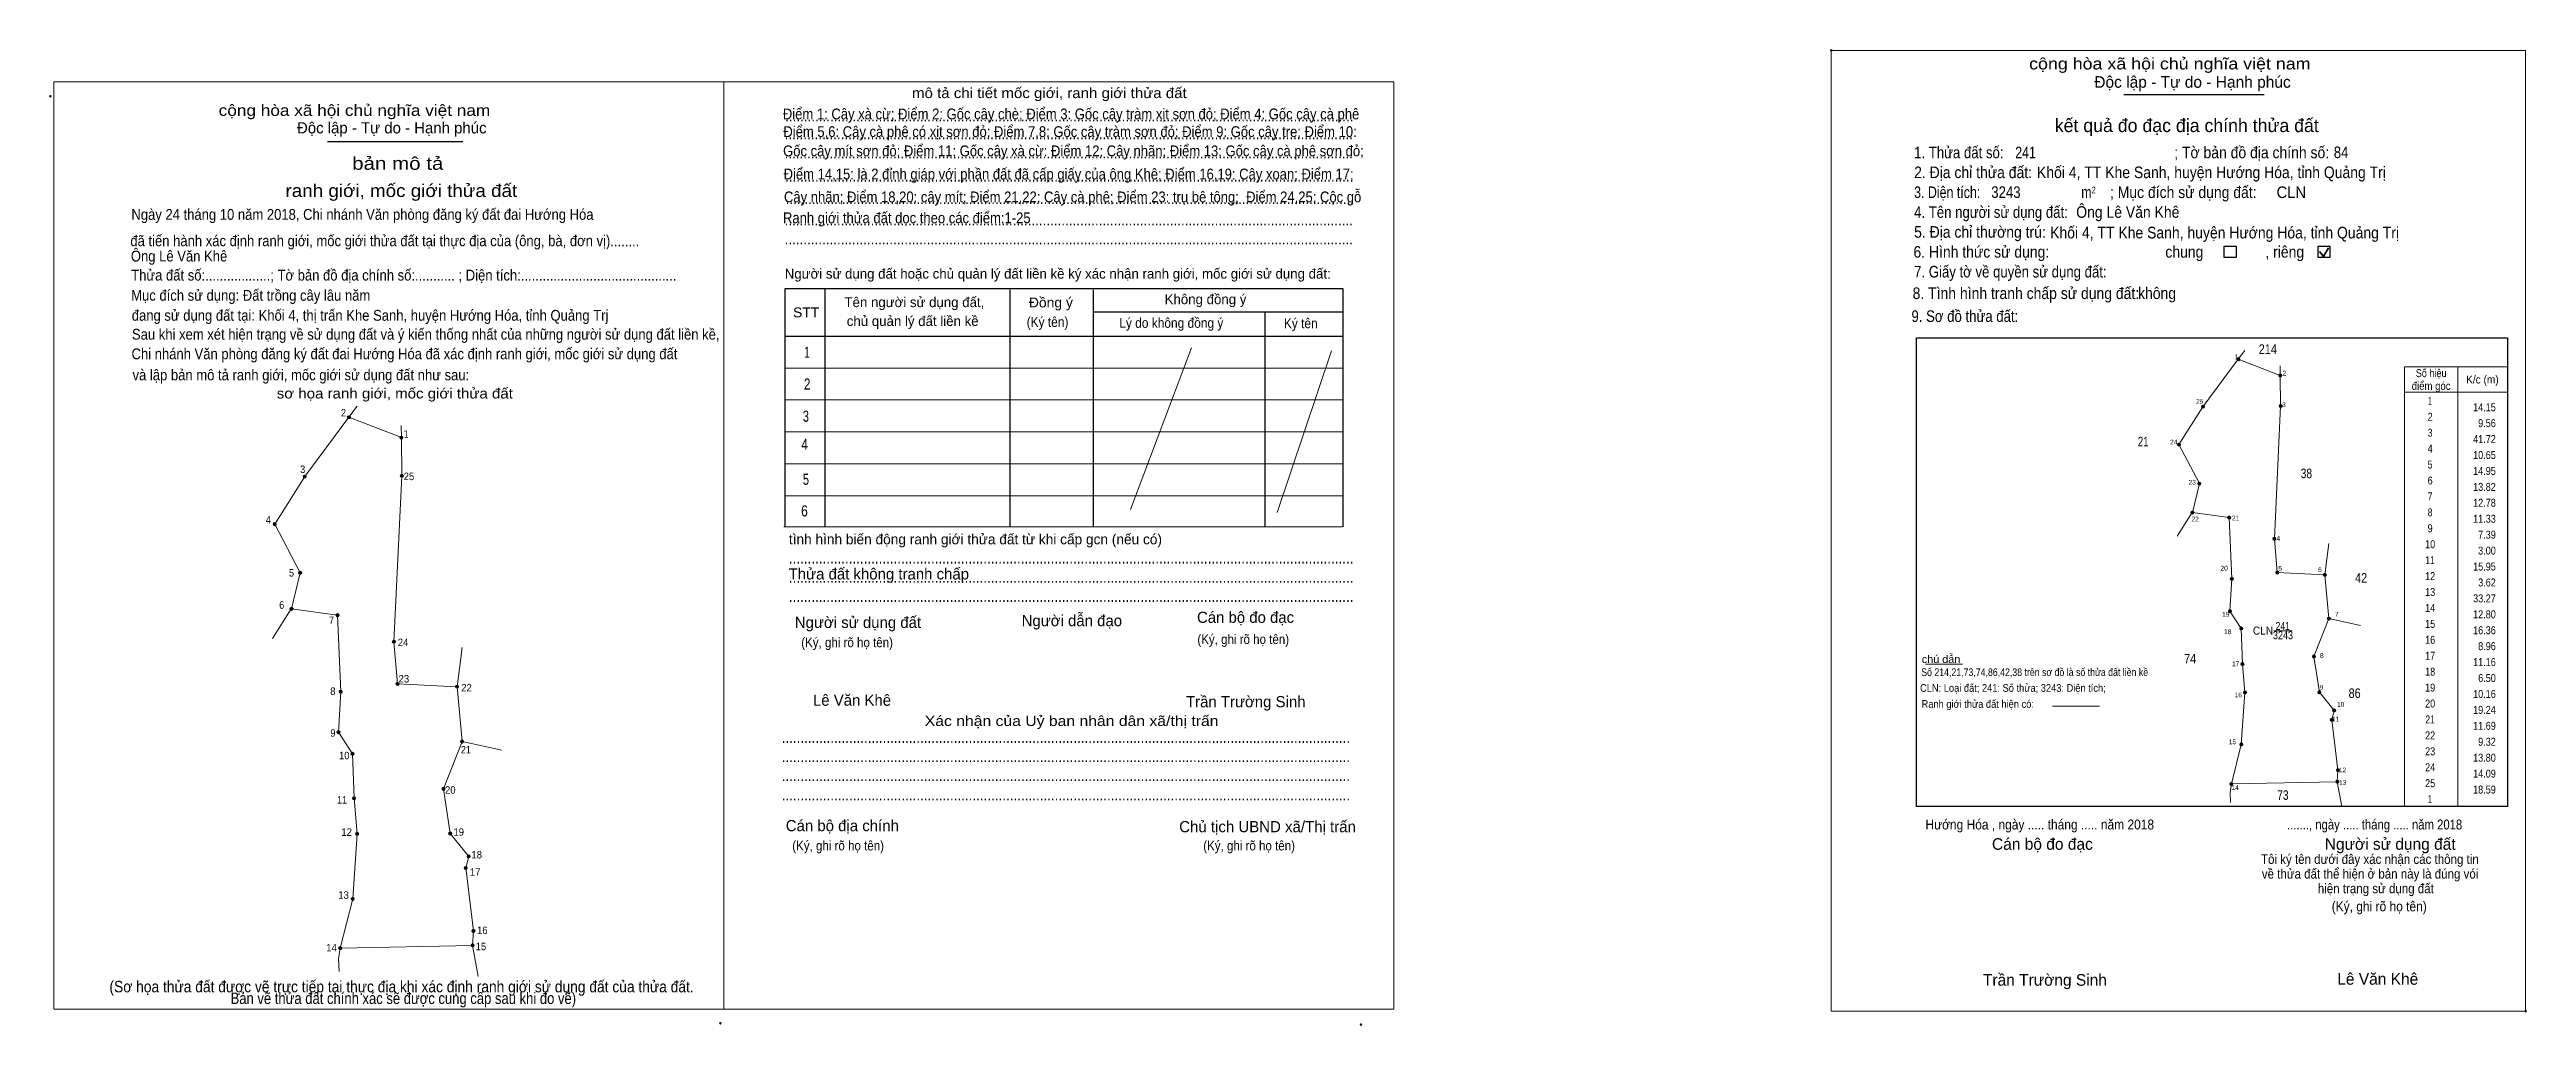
# Model space of a CAD drawing. Header units: metres. Extents: x 549175 to 550621, y 1838130 to 1838436.
# Drawn here: x 549175 to 549953, y 1838130 to 1838436 of the extents above; entities that cross this region are included whole.
import ezdxf
from ezdxf.enums import TextEntityAlignment as Align

# ---------------------------------------------------------------- set-up
doc = ezdxf.new("R2010")
doc.units = ezdxf.units.M
doc.header["$PDMODE"] = 32
doc.header["$PDSIZE"] = 0.5
doc.layers.add('1', color=7, linetype='Continuous')
doc.layers.add('16', color=7, linetype='Continuous')
for name, color, linetype, lineweight in [('10', 7, 'Continuous', 13), ('17', 7, 'Continuous', 13), ('2', 7, 'Continuous', 13), ('52', 7, 'Continuous', 13), ('6', 7, 'Continuous', 13), ('63', 7, 'Continuous', 13)]:
    doc.layers.add(name, color=color, linetype=linetype, lineweight=lineweight)

msp = doc.modelspace()

# ---------------------------------------------------------------- hatches: boundary and pattern name
at = {"layer": '10'}
for points in [[(549862.8, 1838338.93, 1), (549861.8, 1838338.93, 1)], [(549875.99, 1838333.81, 1), (549874.99, 1838333.81, 1)], [(549851.7, 1838324.02, 1), (549850.7, 1838324.02, 1)], [(549876.09, 1838324.25, 1), (549875.09, 1838324.25, 1)], [(549844.17, 1838312.11, 1), (549843.17, 1838312.11, 1)], [(549850.56, 1838299.88, 1), (549849.56, 1838299.88, 1)], [(549848.37, 1838290.82, 1), (549847.37, 1838290.82, 1)], [(549859.95, 1838289.22, 1), (549858.95, 1838289.22, 1)], [(549874.11, 1838282.58, 1), (549873.11, 1838282.58, 1)], [(549860.74, 1838270, 1), (549859.74, 1838270, 1)], [(549875.03, 1838271.97, 1), (549874.03, 1838271.97, 1)], [(549889.96, 1838271.27, 1), (549888.96, 1838271.27, 1)], [(549860.18, 1838259.86, 1), (549859.18, 1838259.86, 1)], [(549891.22, 1838257.51, 1), (549890.22, 1838257.51, 1)], [(549863.73, 1838254.41, 1), (549862.73, 1838254.41, 1)], [(549864.09, 1838243.26, 1), (549863.09, 1838243.26, 1)], [(549886.56, 1838245.61, 1), (549885.56, 1838245.61, 1)], [(549864.89, 1838234.34, 1), (549863.89, 1838234.34, 1)], [(549888.24, 1838234.41, 1), (549887.24, 1838234.41, 1)], [(549892.15, 1838225.77, 1), (549891.15, 1838225.77, 1)], [(549892.9, 1838228.67, 1), (549891.9, 1838228.67, 1)], [(549863.74, 1838218.02, 1), (549862.74, 1838218.02, 1)], [(549860.62, 1838205.61, 1), (549859.62, 1838205.61, 1)], [(549893.88, 1838206.33, 1), (549892.88, 1838206.33, 1)], [(549894.08, 1838209.94, 1), (549893.08, 1838209.94, 1)]]:
    msp.add_hatch(color=256, dxfattribs=at).paths.add_polyline_path(points)
at = {"layer": '2'}
for points in [[(549269.559, 1838320.708, 1), (549268.559, 1838320.708, 1)], [(549286.046, 1838314.308, 1), (549285.046, 1838314.308, 1)], [(549255.684, 1838302.07, 1), (549254.684, 1838302.07, 1)], [(549286.171, 1838302.358, 1), (549285.171, 1838302.358, 1)], [(549246.271, 1838287.183, 1), (549245.271, 1838287.183, 1)], [(549254.259, 1838271.895, 1), (549253.259, 1838271.895, 1)], [(549251.521, 1838260.57, 1), (549250.521, 1838260.57, 1)], [(549265.996, 1838258.57, 1), (549264.996, 1838258.57, 1)], [(549283.696, 1838250.27, 1), (549282.696, 1838250.27, 1)], [(549266.984, 1838234.545, 1), (549265.984, 1838234.545, 1)], [(549284.846, 1838237.008, 1), (549283.846, 1838237.008, 1)], [(549303.509, 1838236.133, 1), (549302.509, 1838236.133, 1)], [(549266.284, 1838221.87, 1), (549265.284, 1838221.87, 1)], [(549305.084, 1838218.933, 1), (549304.084, 1838218.933, 1)], [(549270.721, 1838215.058, 1), (549269.721, 1838215.058, 1)], [(549299.259, 1838204.058, 1), (549298.259, 1838204.058, 1)], [(549271.171, 1838201.12, 1), (549270.171, 1838201.12, 1)], [(549272.171, 1838189.97, 1), (549271.171, 1838189.97, 1)], [(549301.371, 1838190.058, 1), (549300.371, 1838190.058, 1)], [(549306.246, 1838179.258, 1), (549305.246, 1838179.258, 1)], [(549307.184, 1838182.883, 1), (549306.184, 1838182.883, 1)], [(549270.746, 1838169.57, 1), (549269.746, 1838169.57, 1)], [(549308.659, 1838159.47, 1), (549307.659, 1838159.47, 1)], [(549266.834, 1838154.058, 1), (549265.834, 1838154.058, 1)], [(549308.409, 1838154.958, 1), (549307.409, 1838154.958, 1)]]:
    msp.add_hatch(color=256, dxfattribs=at).paths.add_polyline_path(points)

# ---------------------------------------------------------------- linework, layer by layer
at = {"layer": '10'}
for p, q in [((549862.3, 1838338.93), (549864.36, 1838341.69)), ((549875.46, 1838336.84), (549875.49, 1838333.81)), ((549875.46, 1838336.84), (549875.49, 1838333.81)), ((549931.24, 1838336.56), (549931.24, 1838198.56)), ((549847.41, 1838290.17), (549843.15, 1838283.35)), ((549847.87, 1838290.82), (549847.41, 1838290.17)), ((549889.46, 1838271.27), (549890.71, 1838281.11)), ((549890.72, 1838257.51), (549900.7, 1838255.32)), ((549893.38, 1838206.33), (549894.75, 1838198.49))]:
    msp.add_line(p, q, dxfattribs=at)
msp.add_lwpolyline([(549862.3, 1838338.93), (549875.49, 1838333.81), (549875.59, 1838324.25), (549873.61, 1838282.58), (549874.53, 1838271.97), (549889.46, 1838271.27), (549890.72, 1838257.51), (549886.06, 1838245.61), (549887.74, 1838234.41), (549892.4, 1838228.67), (549891.65, 1838225.77), (549893.58, 1838209.94), (549893.38, 1838206.33), (549860.12, 1838205.61), (549863.24, 1838218.02), (549864.39, 1838234.34), (549863.59, 1838243.26), (549863.23, 1838254.41), (549859.68, 1838259.86), (549860.24, 1838270), (549859.45, 1838289.22), (549847.87, 1838290.82), (549850.06, 1838299.88), (549843.67, 1838312.11), (549851.2, 1838324.02)], close=True, dxfattribs=at)
msp.add_lwpolyline([(549859.86, 1838199.78), (549859.7, 1838202.93), (549860.12, 1838205.61)], dxfattribs=at)
for centre in [(549862.3, 1838338.93), (549875.49, 1838333.81), (549851.2, 1838324.02), (549875.59, 1838324.25), (549843.67, 1838312.11), (549850.06, 1838299.88), (549847.87, 1838290.82), (549859.45, 1838289.22), (549873.61, 1838282.58), (549860.24, 1838270), (549874.53, 1838271.97), (549889.46, 1838271.27), (549859.68, 1838259.86), (549890.72, 1838257.51), (549863.23, 1838254.41), (549863.59, 1838243.26), (549886.06, 1838245.61), (549864.39, 1838234.34), (549887.74, 1838234.41), (549891.65, 1838225.77), (549892.4, 1838228.67), (549863.24, 1838218.02), (549860.12, 1838205.61), (549893.38, 1838206.33), (549893.58, 1838209.94)]:
    msp.add_circle(centre, 0.5, dxfattribs=at)
at = {"layer": '17'}
msp.add_line((549764.04, 1838243.26), (549775.73, 1838243.26), dxfattribs=at)
at = {"layer": '2', "lineweight": 25}
for p, q in [((549826.32, 1838422.04), (549870.41, 1838422.04)), ((549262.32, 1838407.31), (549304.86, 1838407.31)), ((549418.54, 1838361.06), (549418.54, 1838286.34)), ((549476.58, 1838360.75), (549476.58, 1838286.34)), ((549502.76, 1838360.75), (549502.76, 1838286.34)), ((549502.76, 1838353.83), (549581.23, 1838353.83)), ((549556.64, 1838353.83), (549556.64, 1838286.34)), ((549405.94, 1838346.21), (549581.23, 1838346.21)), ((549761.22, 1838345.63), (549946.84, 1838345.63)), ((549946.84, 1838345.63), (549946.84, 1838198.56))]:
    msp.add_line(p, q, dxfattribs=at)
at = {"layer": '2', "lineweight": 35}
for p, q in [((549887.82, 1838372.75), (549889.06, 1838371.14)), ((549889.06, 1838371.14), (549890.57, 1838373.84))]:
    msp.add_line(p, q, dxfattribs=at)
at = {"layer": '2'}
for p, q in [((549405.94, 1838336.17), (549581.23, 1838336.17)), ((549269.06, 1838320.71), (549285.55, 1838314.31)), ((549405.94, 1838326.14), (549581.23, 1838326.14)), ((549285.51, 1838318.09), (549285.55, 1838314.31)), ((549405.94, 1838316.1), (549581.23, 1838316.1)), ((549405.94, 1838306.07), (549581.23, 1838306.07)), ((549405.94, 1838296.04), (549581.23, 1838296.04)), ((549405.64, 1838286.34), (549580.92, 1838286.34)), ((549873.4, 1838253.67), (549879.24, 1838253.67)), ((549303.01, 1838236.13), (549304.58, 1838248.43)), ((549304.59, 1838218.93), (549317.06, 1838216.19))]:
    msp.add_line(p, q, dxfattribs=at)
for points in [[(549734.48, 1838435.87), (549952.52, 1838435.87), (549952.52, 1838134.3), (549734.48, 1838134.3)], [(549176.45, 1838425.95), (549386.82, 1838425.95), (549386.82, 1838134.98), (549176.45, 1838134.98)], [(549386.83, 1838425.95), (549597.2, 1838425.95), (549597.2, 1838134.97), (549386.83, 1838134.97)], [(549386.83, 1838425.95), (549597.2, 1838425.95), (549597.2, 1838134.97), (549386.83, 1838134.97)]]:
    msp.add_lwpolyline(points, close=True, dxfattribs=at)
at = {"layer": '2', "lineweight": 25}
for points in [[(549857.87, 1838374.36), (549861.61, 1838374.36), (549861.61, 1838370.87), (549857.87, 1838370.87)], [(549887.33, 1838374.36), (549891.07, 1838374.36), (549891.07, 1838370.87), (549887.33, 1838370.87)]]:
    msp.add_lwpolyline(points, close=True, dxfattribs=at)
for points in [[(549581.23, 1838286.34), (549581.23, 1838361.06), (549405.94, 1838361.06), (549405.94, 1838286.34)], [(549946.84, 1838198.56), (549761.22, 1838198.56), (549761.22, 1838345.63)]]:
    msp.add_lwpolyline(points, dxfattribs=at)
at = {"layer": '2'}
for points in [[(549285.51, 1838318.09), (549285.55, 1838314.31), (549285.68, 1838302.36), (549283.2, 1838250.27), (549284.35, 1838237.01), (549303.01, 1838236.13), (549304.59, 1838218.93), (549298.76, 1838204.06), (549300.88, 1838190.06), (549306.69, 1838182.88), (549305.75, 1838179.26), (549308.16, 1838159.47), (549307.91, 1838154.96), (549266.34, 1838154.06), (549270.25, 1838169.57), (549271.68, 1838189.97), (549270.68, 1838201.12), (549270.22, 1838215.06), (549265.79, 1838221.87), (549266.49, 1838234.55), (549265.5, 1838258.57), (549251.02, 1838260.57), (549253.76, 1838271.89), (549245.78, 1838287.18), (549255.19, 1838302.07), (549269.06, 1838320.71), (549271.64, 1838324.16)], [(549251.02, 1838260.57), (549250.45, 1838259.76), (549245.12, 1838251.23)], [(549266.01, 1838146.77), (549265.81, 1838150.71), (549266.34, 1838154.06)], [(549266.34, 1838154.06), (549307.91, 1838154.96), (549309.62, 1838145.16)]]:
    msp.add_lwpolyline(points, dxfattribs=at)
for centre in [(549269.059, 1838320.708), (549285.546, 1838314.308), (549255.184, 1838302.07), (549285.671, 1838302.358), (549245.771, 1838287.183), (549253.759, 1838271.895), (549251.021, 1838260.57), (549265.496, 1838258.57), (549283.196, 1838250.27), (549266.484, 1838234.545), (549284.346, 1838237.008), (549303.009, 1838236.133), (549265.784, 1838221.87), (549304.584, 1838218.933), (549270.221, 1838215.058), (549298.759, 1838204.058), (549270.671, 1838201.12), (549271.671, 1838189.97), (549300.871, 1838190.058), (549305.746, 1838179.258), (549306.684, 1838182.883), (549270.246, 1838169.57), (549308.159, 1838159.47), (549266.334, 1838154.058), (549307.909, 1838154.958)]:
    msp.add_circle(centre, 0.5, dxfattribs=at)
for p in [(549734.48, 1838435.87), (549175.32, 1838421.46), (549952.52, 1838134.3), (549385.69, 1838130.49), (549586.81, 1838130.07)]:
    msp.add_point(p, dxfattribs=at)
at = {"layer": '52'}
for p, q in [((549533.67, 1838342.45), (549514.52, 1838291.75)), ((549577.54, 1838341.53), (549560.55, 1838290.83))]:
    msp.add_line(p, q, dxfattribs=at)
at = {"layer": '6'}
msp.add_line((549803.93, 1838230.07), (549818.69, 1838230.07), dxfattribs=at)
at = {"layer": '63'}
for points in [[(549931.24, 1838198.56), (549914.44, 1838198.56), (549914.44, 1838336.56), (549931.24, 1838336.56)], [(549931.24, 1838336.56), (549946.84, 1838336.56), (549946.84, 1838198.56), (549931.24, 1838198.56)], [(549914.44, 1838328.56), (549931.24, 1838328.56), (549946.84, 1838328.56)]]:
    msp.add_lwpolyline(points, dxfattribs=at)

# ---------------------------------------------------------------- texts
at = {"layer": '1'}
for s, width, p in [('(Sơ họa thửa đất được vẽ trực tiếp tại thực địa khi xác định ranh giới sử dụng đất của thửa đất.', 0.9, (549285.6, 1838140.21)), (' Bản vẽ thửa đất chính xác sẽ được cung cấp sau khi đo vẽ)', 0.85, (549285.585, 1838136.55))]:
    msp.add_text(s, height=3.6, dxfattribs=dict(at, width=width)).set_placement(p, align=Align.CENTER)
at = {"layer": '10', "width": 0.85}
msp.add_text('214', height=3, dxfattribs=at).set_placement((549871.56, 1838340.6), align=Align.CENTER)
at = {"layer": '16', "width": 0.9}
for s, p in [('Điểm 1: Cây xà cừ; Điểm 2: Gốc cây chè; Điểm 3: Gốc cây tràm xịt sơn đỏ; Điểm 4: Gốc cây cà phê', (549405.32, 1838414.21)), ('Điểm 5,6: Cây cà phê có xịt sơn đỏ; Điểm 7,8: Gốc cây tràm sơn đỏ; Điểm 9: Gốc cây tre; Điểm 10: ', (549405.47, 1838408.65)), ('Gốc cây mít sơn đỏ; Điểm 11: Gốc cây xà cừ: Điểm 12: Cây nhãn; Điểm 13: Gốc cây cà phê sơn đỏ;', (549405.39, 1838402.62)), ('Điểm 14,15: là 2 đỉnh giáp với phần đất đã cấp giấy của ông Khê; Điểm 16,19: Cây xoan; Điểm 17:', (549405.55, 1838395.35)), ('Cây nhãn; Điểm 18,20: cây mít; Điểm 21,22: Cây cà phê; Điểm 23: trụ bê tông;  Điểm 24,25: Cộc gỗ', (549405.66, 1838388.17)), ('Ngày 24 tháng 10 năm 2018, Chi nhánh Văn phòng đăng ký đất đai Hướng Hóa', (549200.77, 1838382.68)), ('Ranh giới thửa đất dọc theo các điểm:1-25', (549405.35, 1838381.6)), (' đã tiến hành xác định ranh giới, mốc giới thửa đất tại thực địa của (ông, bà, đơn vị)........', (549199.31, 1838374.4)), ('Thửa đất số:..................; Tờ bản đồ địa chính số:........... ; Diện tích:...........................................', (549200.71, 1838363.62)), ('Ông Lê Văn Khê', (549200.61, 1838369.6)), ('Mục đích sử dụng: Đất trồng cây lâu năm', (549200.71, 1838357.28)), ('đang sử dụng đất tại: Khối 4, thị trấn Khe Sanh, huyện Hướng Hóa, tỉnh Quảng Trj', (549200.89, 1838351)), ('Sau khi xem xét hiện trạng về sử dụng đất và ý kiến thống nhất của những người sử dụng đất liền kề,', (549200.95, 1838345.06)), ('Chi nhánh Văn phòng đăng ký đất đai Hướng Hóa đã xác định ranh giới, mốc giới sử dụng đất', (549200.81, 1838338.92)), (' và lập bản mô tả ranh giới, mốc giới sử dụng đất như sau:', (549199.99, 1838332.3))]:
    msp.add_text(s, height=3.4, dxfattribs=at).set_placement(p)
at = {"layer": '2'}
for s, height, width, p in [('cộng hòa xã hội chủ nghĩa việt nam', 3.639, 1.15, (549796.62, 1838429.88)), ('cộng hòa xã hội chủ nghĩa việt nam', 3.511, 1.15, (549228.19, 1838415.3)), ('........................................................................................................................................................', 3.511, 0.9, (549406.03, 1838413.54)), ('........................................................................................................................................................', 3.511, 0.9, (549405.87, 1838407.98)), ('1. Thửa đất số:', 3.639, 0.85, (549760.51, 1838402.01)), ('241', 3.64, 0.8, (549792.26, 1838402.01)), ('; Tờ bản đồ địa chính số:', 3.639, 0.9, (549842.17, 1838402.01)), ('84', 3.64, 0.85, (549892.27, 1838402.05)), ('........................................................................................................................................................', 3.511, 0.9, (549405.87, 1838401.96)), ('2. Địa chỉ thửa đất:', 3.639, 0.9, (549760.51, 1838395.77)), ('Khối 4, TT Khe Sanh, huyện Hướng Hóa, tỉnh Quảng Trị', 3.64, 0.9, (549799.09, 1838395.77)), ('........................................................................................................................................................', 3.511, 0.9, (549406.01, 1838394.7)), ('3. Diện tích:', 3.639, 0.8, (549760.51, 1838389.52)), ('3243', 3.64, 0.85, (549784.74, 1838389.55)), ('m', 3.639, 0.8, (549812.98, 1838389.52)), ('2', 2.079, 0.8, (549816.25, 1838390.99)), ('; Mục đích sử dụng đất:', 3.639, 0.9, (549822, 1838389.52)), (' CLN', 3.64, 0.95, (549873.03, 1838389.51)), ('........................................................................................................................................................', 3.511, 0.9, (549406.19, 1838387.6)), ('4. Tên người sử dụng đất:', 3.639, 0.85, (549760.51, 1838383.29)), ('Ông Lê Văn Khê', 3.64, 0.9, (549811.41, 1838383.31)), ('........................................................................................................................................................', 3.511, 0.9, (549405.87, 1838380.96)), ('........................................................................................................................................................', 3.511, 0.9, (549405.87, 1838380.96)), ('........................................................................................................................................................', 3.511, 0.9, (549405.87, 1838374.94)), ('6. Hình thức sử dụng:', 3.639, 0.9, (549760.3, 1838370.81)), ('5. Địa chỉ thường trú:', 3.639, 0.9, (549760.51, 1838377.05)), ('Khối 4, TT Khe Sanh, huyện Hướng Hóa, tỉnh Quảng Trị', 3.64, 0.9, (549803.22, 1838376.84)), ('chung                , riêng', 3.639, 0.9, (549839.39, 1838370.81)), ('7. Giấy tờ về quyền sử dụng đất:', 3.639, 0.85, (549760.51, 1838364.58)), ('Đồng ý', 3.11, 1.05, (549482.55, 1838355.18)), ('8. Tình hình tranh chấp sử dụng đất: ', 3.64, 0.9, (549760.04, 1838357.81)), ('không', 3.64, 0.9, (549830.81, 1838357.83)), ('STT', 3.11, 1.05, (549408.51, 1838352.08)), ('(Ký tên)', 3.11, 0.9, (549481.87, 1838349.08)), ('Lý do không đồng ý', 3.11, 0.9, (549510.95, 1838348.78)), ('Ký tên', 3.11, 0.9, (549562.63, 1838348.66)), ('9. Sơ đồ thửa đất:', 3.639, 0.85, (549759.67, 1838350.62)), ('.......................................................................................................................................................', 3.511, 0.9, (549407.21, 1838274.8)), ('.......................................................................................................................................................', 3.511, 0.9, (549407.21, 1838268.78)), ('.......................................................................................................................................................', 3.511, 0.9, (549407.21, 1838262.76)), ('(Ký, ghi rõ họ tên)', 3.01, 0.9, (549411.09, 1838248.54)), ('(Ký, ghi rõ họ tên)', 3.01, 0.9, (549535.47, 1838249.54)), ('Số 214,21,73,74,86,42,38 trên sơ đồ là số thửa đất liền kề', 2.42, 0.85, (549762.74, 1838239.48)), ('CLN: Loại đất; 241: Số thửa; 3243: Diện tích;', 2.42, 0.9, (549762.38, 1838234.54)), ('........................................................................................................................................................', 3.511, 0.9, (549404.95, 1838218.52)), ('........................................................................................................................................................', 3.511, 0.9, (549404.95, 1838212.5)), ('........................................................................................................................................................', 3.511, 0.9, (549404.95, 1838206.5)), ('........................................................................................................................................................', 3.511, 0.9, (549404.95, 1838200.48)), ('(Ký, ghi rõ họ tên)', 3.01, 0.9, (549408.27, 1838184.76)), ('(Ký, ghi rõ họ tên)', 3.01, 0.9, (549537.31, 1838184.76)), ('Hướng Hóa , ngày ..... tháng ..... năm 2018', 3.12, 0.9, (549764.07, 1838191.33)), ('......., ngày ..... tháng ..... năm 2018', 3.12, 0.85, (549877.6, 1838191.33)), ('(Ký, ghi rõ họ tên)', 3.12, 0.9, (549891.62, 1838165.64))]:
    msp.add_text(s, height=height, dxfattribs=dict(at, width=width)).set_placement(p)
for s, height, width, p in [('mô tả chi tiết mốc giới, ranh giới thửa đất', 3.21, 1.1, (549488.995, 1838420.89)), ('bản mô tả', 4.014, 1.2, (549284.41, 1838398.38)), ('ranh giới, mốc giới thửa đất', 4.014, 1.1, (549285.535, 1838389.84)), ('1', 3.512, 0.7, (549412.92, 1838339.38)), ('sơ họa ranh giới, mốc giới thửa đất', 3.21, 1.1, (549283.48, 1838326.6)), ('2', 3.512, 0.8, (549412.945, 1838329.36)), ('3', 3.512, 0.75, (549412.54, 1838319.28)), ('4', 3.512, 0.8, (549412.155, 1838310.52)), ('21', 3, 0.75, (549832.42, 1838311.58)), ('38', 3, 0.8, (549883.665, 1838301.6)), ('5', 3.512, 0.75, (549412.565, 1838299.5)), ('6', 3.512, 0.8, (549412.105, 1838289.56)), ('42', 3, 0.85, (549900.85, 1838268.8)), ('CLN', 2.5, 0.95, (549870.055, 1838252.5)), ('3243', 2.5, 0.85, (549876.32, 1838251.04)), ('241', 2.5, 0.8, (549876.245, 1838253.93)), ('74', 3, 0.85, (549847.18, 1838243.45)), ('86', 3, 0.85, (549898.82, 1838232.61)), ('Xác nhận của Uỷ ban nhân dân xã/thị trấn', 3.21, 1.15, (549495.985, 1838223.8)), ('73', 3, 0.8, (549876.295, 1838200.63)), ('Tôi ký tên dưới đây xác nhận các thông tin', 3.007, 0.9, (549903.61, 1838180.51)), ('về thửa đất thể hiện ở bản này là đúng vói', 3.007, 0.9, (549903.67, 1838175.91)), ('hiện trạng sử dụng đất', 3.007, 0.9, (549905.48, 1838171.31))]:
    msp.add_text(s, height=height, dxfattribs=dict(at, width=width)).set_placement(p, align=Align.CENTER)
for s, height, p in [('Độc lập - Tự do - Hạnh phúc', 3.639, (549817.08, 1838424.13)), ('Độc lập - Tự do - Hạnh phúc', 3.511, (549252.77, 1838409.8)), ('Người sử dụng đất hoặc chủ quản lý đất liền kề ký xác nhận ranh giới, mốc giới sử dụng đất:', 3.11, (549405.91, 1838364.22)), ('Tên người sử dụng đất,', 3.11, (549424.67, 1838355.28)), ('Không đồng ý', 3.11, (549525.19, 1838356.2)), ('chủ quản lý đất liền kề', 3.11, (549425.39, 1838349.36)), ('tình hình biến động ranh giới thửa đất từ khi cấp gcn (nếu có)', 3.21, (549407.21, 1838280.82)), ('Thửa đất không tranh chấp', 3.51, (549407.13, 1838269.8)), ('Người sử dụng đất', 3.512, (549409.07, 1838254.58)), ('Người dẫn đạo', 3.51, (549480.29, 1838255.14)), ('Cán bộ đo đạc', 3.504, (549535.35, 1838256.18)), ('Lê Văn Khê', 3.51, (549414.77, 1838230.16)), ('Trần Trường Sinh', 3.51, (549531.89, 1838229.69)), ('Cán bộ địa chính', 3.512, (549406.23, 1838190.78)), ('Chủ tịch UBND xã/Thị trấn', 3.52, (549529.77, 1838190.46)), ('Cán bộ đo đạc', 3.64, (549784.95, 1838184.95)), ('Người sử dụng đất', 3.639, (549889.45, 1838184.95)), ('Trần Trường Sinh', 3.64, (549782.12, 1838142.29)), ('Lê Văn Khê', 3.64, (549893.36, 1838142.6))]:
    msp.add_text(s, height=height, dxfattribs=at).set_placement(p)
for s, height, p in [('kết quả đo đạc địa chính thửa đất', 4.16, (549846.115, 1838410.22)), ('.', 1.04, (549952.462, 1838133.71))]:
    msp.add_text(s, height=height, dxfattribs=at).set_placement(p, align=Align.CENTER)
for s, height, width, p in [(' 1', 1.5, 0.9, (549862.3, 1838338.93)), (' 2', 1.5, 0.9, (549877.35, 1838333.81)), (' 2', 2.344, 0.9, (549268.16, 1838320.97)), (' 25', 1.5, 0.95, (549851.33, 1838324.95)), (' 3', 1.5, 0.95, (549877.16, 1838323.92)), (' 1', 2.344, 0.9, (549287.8, 1838314.28)), (' 24', 1.5, 0.95, (549843.18, 1838312.16)), (' 3', 2.344, 0.9, (549255.35, 1838303.21)), (' 25', 2.344, 0.95, (549289.58, 1838300.98)), (' 23', 1.5, 0.95, (549848.97, 1838299.54)), (' 4', 2.344, 0.95, (549244.57, 1838287.33)), (' 22', 1.5, 0.95, (549849.89, 1838288.03)), (' 21', 1.5, 0.9, (549862.59, 1838288.33)), (' 4', 1.5, 0.95, (549875.44, 1838281.97)), (' 5', 2.344, 0.9, (549251.82, 1838270.71)), (' 20', 1.5, 0.95, (549859, 1838272.6)), (' 5', 1.5, 0.9, (549876.01, 1838272.53)), (' 6', 1.5, 0.9, (549888.5, 1838272.1)), (' 6', 2.344, 0.9, (549248.75, 1838260.61)), (' 7', 2.344, 0.9, (549264.39, 1838255.83)), (' 19', 1.5, 0.95, (549859.53, 1838258.11)), (' 7', 1.5, 0.95, (549893.8, 1838258.11)), (' 24', 2.344, 0.95, (549287.72, 1838248.88)), (' 18', 1.5, 0.95, (549860.09, 1838252.63)), (' 17', 1.5, 0.95, (549862.6, 1838242.58)), (' 8', 1.5, 0.95, (549889.09, 1838245.19)), (' 8', 2.344, 0.95, (549264.86, 1838233.55)), (' 23', 2.344, 0.95, (549287.99, 1838237.47)), (' 22', 2.344, 0.95, (549307.65, 1838234.68)), (' 16', 1.5, 0.95, (549863.43, 1838232.8)), (' 9', 1.5, 0.9, (549889.02, 1838235.19)), (' 11', 1.5, 0.9, (549894.01, 1838225.24)), (' 10', 1.5, 0.95, (549895.59, 1838229.82)), (' 9', 2.344, 0.9, (549264.82, 1838220.43)), (' 15', 1.5, 0.95, (549861.6, 1838218.09)), (' 10', 2.344, 0.95, (549269.26, 1838213.36)), (' 21', 2.344, 0.9, (549307.36, 1838215.21)), (' 12', 1.5, 0.95, (549896.19, 1838209.26)), (' 20', 2.344, 0.95, (549302.56, 1838202.56)), (' 14', 1.5, 0.95, (549862.47, 1838203.72)), (' 13', 1.5, 0.95, (549896.22, 1838205.28)), (' 11', 2.344, 0.9, (549268.48, 1838199.46)), (' 12', 2.344, 0.95, (549270.01, 1838189.33)), (' 19', 2.344, 0.95, (549305.21, 1838189.37)), (' 18', 2.344, 0.95, (549310.85, 1838182.23)), (' 13', 2.344, 0.95, (549269.04, 1838169.58)), (' 17', 2.344, 0.95, (549310.36, 1838176.82)), (' 16', 2.344, 0.95, (549312.61, 1838158.49)), (' 14', 2.344, 0.95, (549265.27, 1838153.03)), (' 15', 2.344, 0.95, (549312.18, 1838153.43))]:
    msp.add_text(s, height=height, dxfattribs=dict(at, width=width)).set_placement(p, align=Align.RIGHT)
at = {"layer": '6'}
for s, height, width, p in [('chú dẫn', 2.422, 1.05, (549762.91, 1838243.57)), ('Ranh giới thửa đất hiện có:', 2.42, 0.9, (549762.85, 1838229.51))]:
    msp.add_text(s, height=height, dxfattribs=dict(at, width=width)).set_placement(p)
at = {"layer": '63'}
for s, width, p in [('Số hiệu', 0.85, (549922.84, 1838333.31)), ('điểm góc', 0.9, (549922.84, 1838329.31)), ('K/c (m)', 0.95, (549938.94, 1838331.31)), (' 2', 0.85, (549922.14, 1838319.61)), (' 1', 0.75, (549922.135, 1838324.61)), (' 4', 0.85, (549922.135, 1838309.61)), (' 3', 0.8, (549922.14, 1838314.61)), (' 5', 0.8, (549922.14, 1838304.61)), (' 6', 0.85, (549922.14, 1838299.61)), (' 7', 0.8, (549922.14, 1838294.61)), (' 8', 0.8, (549922.14, 1838289.61)), (' 10', 0.85, (549922.135, 1838279.61)), (' 9', 0.85, (549922.135, 1838284.61)), (' 11', 0.8, (549922.135, 1838274.61)), (' 12', 0.85, (549922.14, 1838269.61)), (' 13', 0.85, (549922.14, 1838264.61)), (' 14', 0.85, (549922.135, 1838259.61)), (' 15', 0.85, (549922.14, 1838254.61)), (' 16', 0.85, (549922.14, 1838249.61)), (' 17', 0.85, (549922.14, 1838244.61)), (' 18', 0.85, (549922.14, 1838239.61)), (' 19', 0.85, (549922.135, 1838234.61)), (' 20', 0.85, (549922.135, 1838229.61)), (' 21', 0.8, (549922.135, 1838224.61)), (' 22', 0.85, (549922.14, 1838219.61)), (' 24', 0.85, (549922.135, 1838209.61)), (' 23', 0.85, (549922.14, 1838214.61)), (' 25', 0.85, (549922.14, 1838204.61)), (' 1', 0.75, (549922.135, 1838199.61))]:
    msp.add_text(s, height=2.5, dxfattribs=dict(at, width=width)).set_placement(p, align=Align.CENTER)
at = {"layer": '63', "width": 0.85}
for s, p in [('14.15', (549943.14, 1838322.61)), ('9.56', (549943.14, 1838317.61)), ('41.72', (549943.14, 1838312.61)), ('10.65', (549943.14, 1838307.61)), ('14.95', (549943.14, 1838302.61)), ('13.82', (549943.14, 1838297.61)), ('12.78', (549943.14, 1838292.61)), ('11.33', (549943.14, 1838287.61)), ('7.39', (549943.14, 1838282.61)), ('15.95', (549943.14, 1838272.61)), ('3.00', (549943.14, 1838277.61)), ('33.27', (549943.14, 1838262.61)), ('3.62', (549943.14, 1838267.61)), ('12.80', (549943.14, 1838257.61)), ('16.36', (549943.14, 1838252.61)), ('8.96', (549943.14, 1838247.61)), ('11.16', (549943.14, 1838242.61)), ('10.16', (549943.14, 1838232.61)), ('6.50', (549943.14, 1838237.61)), ('19.24', (549943.14, 1838227.61)), ('11.69', (549943.14, 1838222.61)), ('9.32', (549943.14, 1838217.61)), ('13.80', (549943.14, 1838212.61)), ('14.09', (549943.14, 1838207.61)), ('18.59', (549943.14, 1838202.61))]:
    msp.add_text(s, height=2.5, dxfattribs=at).set_placement(p, align=Align.RIGHT)

doc.saveas('drawing.dxf')
